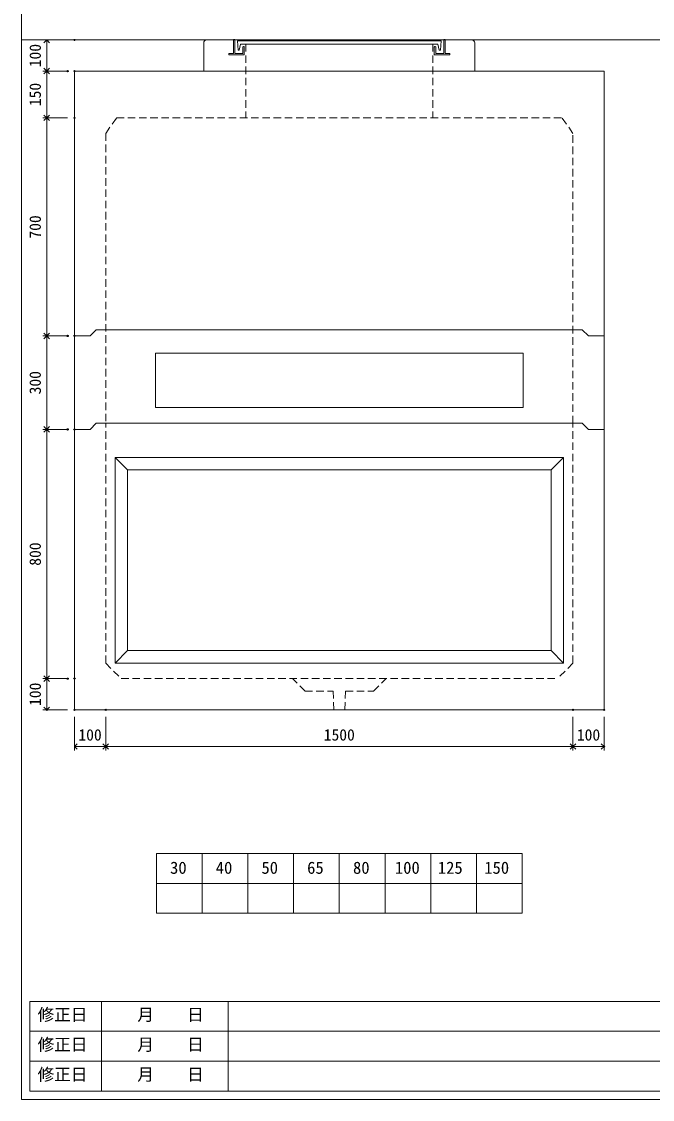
# Model space of a CAD drawing. Units: millimetres, scale not verified. Extents: x -6420 to 6420, y -3053 to 3053.
# Drawn here: x -1740 to 285, y -2658 to 802 of the extents above; entities that cross this region are included whole.
import ezdxf
from ezdxf.enums import TextEntityAlignment as Align

# ---------------------------------------------------------------- set-up
doc = ezdxf.new("R2010")
doc.units = ezdxf.units.MM
doc.header["$LTSCALE"] = 20
doc.header["$PDMODE"] = 32
doc.header["$PDSIZE"] = 4
for name, pattern in [('DASHED1', [1.8, 1.2, -0.6]), ('USER2', [50.8, 31.75, -6.35, 6.35, -6.35]), ('USER5', [3.185, 0.01, -3.175])]:
    doc.linetypes.add(name, pattern=pattern)
doc.layers.add('0-1_Defpoints', color=7, linetype='Continuous')
for name, color, linetype, lineweight in [('0-2_waku', 7, 'Continuous', 18), ('0-3_gaikei', 7, 'Continuous', 18), ('0-4_kakure', 7, 'DASHED1', 5), ('0-5_sunpou', 7, 'Continuous', 5), ('0-8_uchigawa', 6, 'Continuous', 18), ('0-A_futa', 3, 'Continuous', 18), ('0-B_GL', 4, 'Continuous', 18), ('0-D_文字１', 7, 'Continuous', 18), ('1-2_uchigawa2', 6, 'USER2', 18)]:
    doc.layers.add(name, color=color, linetype=linetype, lineweight=lineweight)
doc.styles.add('ＭＳ ゴシック', font='')
doc.styles.get('ＭＳ ゴシック').set_extended_font_data('MS Gothic')

# ---------------------------------------------------------------- blocks, each defined once
blk = doc.blocks.new('A$C13530FD9')
at = {"layer": '0-3_gaikei'}
for p, q in [((0, 0), (0, 90)), ((10, 100), (95, 100)), ((775, 100), (860, 100)), ((870, 0), (870, 90))]:
    blk.add_line(p, q, dxfattribs=at)
for centre, radius, start, end in [((9.42, 90.58), 9.44, 86.47383, 183.52617), ((860.33, 90.33), 9.68, 358.04251, 91.95749), ((860, 90), 10, 0, 10)]:
    blk.add_arc(centre, radius, start, end, dxfattribs=at)
at = {"layer": '0-4_kakure', "linetype": 'USER5', "lineweight": 18}
for p, q in [((135, 0), (135, 86.5)), ((735, 0), (735, 86.5))]:
    blk.add_line(p, q, dxfattribs=at)
at = {"layer": '0-A_futa'}
for p, q in [((95, 100), (95, 57)), ((97, 102), (100, 102)), ((100, 102), (100, 57)), ((107.81, 97.5), (762.14, 97.5)), ((107.81, 97.5), (110.3, 67.5)), ((118.33, 86.5), (114.01, 67.5)), ((118.33, 86.5), (751.67, 86.5)), ((125, 77), (125, 57)), ((127, 79), (128, 79)), ((130, 77), (130, 52)), ((740, 77), (740, 52)), ((743, 79), (742, 79)), ((745, 77), (745, 57)), ((751.67, 86.5), (755.99, 67.5)), ((762.14, 97.5), (759.89, 67.5)), ((770, 102), (773, 102)), ((770, 102), (770, 57)), ((775, 100), (775, 57)), ((80, 55), (80, 54)), ((82, 57), (95, 57)), ((130, 52), (82, 52)), ((100, 57), (125, 57)), ((110.3, 67.5), (114.01, 67.5)), ((740, 52), (788, 52)), ((770, 57), (745, 57)), ((759.89, 67.5), (755.99, 67.5)), ((788, 57), (775, 57)), ((790, 55), (790, 54))]:
    blk.add_line(p, q, dxfattribs=at)
for centre, start, end in [((97, 100), 90, 180), ((127, 77), 90, 180), ((128, 77), 0, 90), ((742, 77), 90, 180), ((743, 77), 0, 90), ((773, 100), 0, 90), ((82, 55), 90, 180), ((82, 54), 180, 270), ((788, 55), 0, 90), ((788, 54), 270, 0)]:
    blk.add_arc(centre, 2, start, end, dxfattribs=at)
blk = doc.blocks.new('_Open90')
at = {"layer": '0-5_sunpou'}
blk.add_line((0, 0), (-1, 0), dxfattribs=at)
blk.add_lwpolyline([(-0.5, 0.5), (0, 0), (-0.5, -0.5)], dxfattribs=at)
blk = doc.blocks.new('D60')
at = {"layer": '0-1_Defpoints'}
for p in [(1013.24, 3327.42), (924.21, 3227.42), (1013.24, 3227.42)]:
    blk.add_point(p, dxfattribs=at)
at = {"layer": '0-5_sunpou'}
for p, q in [((991.24, 3327.42), (911.21, 3327.42)), ((924.21, 3309.42), (924.21, 3245.42)), ((991.24, 3227.42), (911.21, 3227.42))]:
    blk.add_line(p, q, dxfattribs=at)
at = {"layer": '0-5_sunpou', "xscale": 18, "yscale": 18}
for p, rotation in [((924.21, 3327.42), 90), ((924.21, 3227.42), 270)]:
    blk.add_blockref('_Open90', p, dxfattribs=dict(at, rotation=rotation))
at = {"layer": '0-5_sunpou', "style": 'ＭＳ ゴシック'}
blk.add_text('100', height=36.66, rotation=90, dxfattribs=at).set_placement((916.21, 3239.92), align=Align.BOTTOM_LEFT)
blk = doc.blocks.new('D61')
at = {"layer": '0-1_Defpoints'}
for p in [(991.24, 3227.42), (924.21, 3077.42), (1013.24, 3077.42)]:
    blk.add_point(p, dxfattribs=at)
at = {"layer": '0-5_sunpou'}
for p, q in [((969.24, 3227.42), (911.21, 3227.42)), ((924.21, 3209.42), (924.21, 3095.42)), ((991.24, 3077.42), (911.21, 3077.42))]:
    blk.add_line(p, q, dxfattribs=at)
at = {"layer": '0-5_sunpou', "xscale": 18, "yscale": 18}
for p, rotation in [((924.21, 3227.42), 90), ((924.21, 3077.42), 270)]:
    blk.add_blockref('_Open90', p, dxfattribs=dict(at, rotation=rotation))
at = {"layer": '0-5_sunpou', "style": 'ＭＳ ゴシック'}
blk.add_text('150', height=36.66, rotation=90, dxfattribs=at).set_placement((916.21, 3114.92), align=Align.BOTTOM_LEFT)
blk = doc.blocks.new('D62')
at = {"layer": '0-1_Defpoints'}
for p in [(1013.24, 3077.42), (924.21, 2377.42), (1013.24, 2377.42)]:
    blk.add_point(p, dxfattribs=at)
at = {"layer": '0-5_sunpou'}
for p, q in [((991.24, 3077.42), (911.21, 3077.42)), ((924.21, 3059.42), (924.21, 2395.42)), ((991.24, 2377.42), (911.21, 2377.42))]:
    blk.add_line(p, q, dxfattribs=at)
at = {"layer": '0-5_sunpou', "xscale": 18, "yscale": 18}
for p, rotation in [((924.21, 3077.42), 90), ((924.21, 2377.42), 270)]:
    blk.add_blockref('_Open90', p, dxfattribs=dict(at, rotation=rotation))
at = {"layer": '0-5_sunpou', "style": 'ＭＳ ゴシック'}
blk.add_text('700', height=36.66, rotation=90, dxfattribs=at).set_placement((916.21, 2689.92), align=Align.BOTTOM_LEFT)
blk = doc.blocks.new('D72')
at = {"layer": '0-1_Defpoints'}
for p in [(991.24, 2377.42), (924.21, 2077.42), (991.24, 2077.42)]:
    blk.add_point(p, dxfattribs=at)
at = {"layer": '0-5_sunpou'}
for p, q in [((969.24, 2377.42), (911.21, 2377.42)), ((924.21, 2359.42), (924.21, 2095.42)), ((969.24, 2077.42), (911.21, 2077.42))]:
    blk.add_line(p, q, dxfattribs=at)
at = {"layer": '0-5_sunpou', "xscale": 18, "yscale": 18}
for p, rotation in [((924.21, 2377.42), 90), ((924.21, 2077.42), 270)]:
    blk.add_blockref('_Open90', p, dxfattribs=dict(at, rotation=rotation))
at = {"layer": '0-5_sunpou', "style": 'ＭＳ ゴシック'}
blk.add_text('300', height=36.66, rotation=90, dxfattribs=at).set_placement((916.21, 2189.92), align=Align.BOTTOM_LEFT)
blk = doc.blocks.new('D55')
at = {"layer": '0-1_Defpoints'}
for p in [(1013.24, 2077.42), (924.21, 1277.42), (1013.24, 1277.42)]:
    blk.add_point(p, dxfattribs=at)
at = {"layer": '0-5_sunpou'}
for p, q in [((991.24, 2077.42), (911.21, 2077.42)), ((924.21, 2059.42), (924.21, 1295.42)), ((991.24, 1277.42), (911.21, 1277.42))]:
    blk.add_line(p, q, dxfattribs=at)
at = {"layer": '0-5_sunpou', "xscale": 18, "yscale": 18}
for p, rotation in [((924.21, 2077.42), 90), ((924.21, 1277.42), 270)]:
    blk.add_blockref('_Open90', p, dxfattribs=dict(at, rotation=rotation))
at = {"layer": '0-5_sunpou', "style": 'ＭＳ ゴシック'}
blk.add_text('800', height=36.66, rotation=90, dxfattribs=at).set_placement((916.21, 1639.92), align=Align.BOTTOM_LEFT)
blk = doc.blocks.new('D56')
at = {"layer": '0-1_Defpoints'}
for p in [(991.24, 1277.42), (924.21, 1177.42), (1013.24, 1177.42)]:
    blk.add_point(p, dxfattribs=at)
at = {"layer": '0-5_sunpou'}
for p, q in [((969.24, 1277.42), (911.21, 1277.42)), ((924.21, 1259.42), (924.21, 1195.42)), ((991.24, 1177.42), (911.21, 1177.42))]:
    blk.add_line(p, q, dxfattribs=at)
at = {"layer": '0-5_sunpou', "xscale": 18, "yscale": 18}
for p, rotation in [((924.21, 1277.42), 90), ((924.21, 1177.42), 270)]:
    blk.add_blockref('_Open90', p, dxfattribs=dict(at, rotation=rotation))
at = {"layer": '0-5_sunpou', "style": 'ＭＳ ゴシック'}
blk.add_text('100', height=36.66, rotation=90, dxfattribs=at).set_placement((916.21, 1189.92), align=Align.BOTTOM_LEFT)
blk = doc.blocks.new('D57')
at = {"layer": '0-1_Defpoints'}
for p in [(1013.24, 1177.42), (1113.24, 1177.42), (1113.24, 1059.71)]:
    blk.add_point(p, dxfattribs=at)
at = {"layer": '0-5_sunpou'}
for p, q in [((1013.24, 1155.42), (1013.24, 1046.71)), ((1113.24, 1155.42), (1113.24, 1046.71)), ((1031.24, 1059.71), (1095.24, 1059.71))]:
    blk.add_line(p, q, dxfattribs=at)
at = {"layer": '0-5_sunpou', "xscale": 18, "yscale": 18, "rotation": 180}
blk.add_blockref('_Open90', (1013.24, 1059.71), dxfattribs=at)
at = {"layer": '0-5_sunpou', "xscale": 18, "yscale": 18}
blk.add_blockref('_Open90', (1113.24, 1059.71), dxfattribs=at)
at = {"layer": '0-5_sunpou', "style": 'ＭＳ ゴシック'}
blk.add_text('100', height=36.66, dxfattribs=at).set_placement((1025.74, 1067.71), align=Align.BOTTOM_LEFT)
blk = doc.blocks.new('D58')
at = {"layer": '0-1_Defpoints'}
for p in [(1113.24, 1177.42), (2613.24, 1177.42), (2613.24, 1059.71)]:
    blk.add_point(p, dxfattribs=at)
at = {"layer": '0-5_sunpou'}
for p, q in [((1113.24, 1155.42), (1113.24, 1046.71)), ((2613.24, 1155.42), (2613.24, 1046.71)), ((1131.24, 1059.71), (2595.24, 1059.71))]:
    blk.add_line(p, q, dxfattribs=at)
at = {"layer": '0-5_sunpou', "xscale": 18, "yscale": 18, "rotation": 180}
blk.add_blockref('_Open90', (1113.24, 1059.71), dxfattribs=at)
at = {"layer": '0-5_sunpou', "xscale": 18, "yscale": 18}
blk.add_blockref('_Open90', (2613.24, 1059.71), dxfattribs=at)
at = {"layer": '0-5_sunpou', "style": 'ＭＳ ゴシック'}
blk.add_text('1500', height=36.66, dxfattribs=at).set_placement((1813.24, 1067.71), align=Align.BOTTOM_LEFT)
blk = doc.blocks.new('D59')
at = {"layer": '0-1_Defpoints'}
for p in [(2613.24, 1177.42), (2713.24, 1177.42), (2713.24, 1059.71)]:
    blk.add_point(p, dxfattribs=at)
at = {"layer": '0-5_sunpou'}
for p, q in [((2613.24, 1155.42), (2613.24, 1046.71)), ((2713.24, 1155.42), (2713.24, 1046.71)), ((2631.24, 1059.71), (2695.24, 1059.71))]:
    blk.add_line(p, q, dxfattribs=at)
at = {"layer": '0-5_sunpou', "xscale": 18, "yscale": 18, "rotation": 180}
blk.add_blockref('_Open90', (2613.24, 1059.71), dxfattribs=at)
at = {"layer": '0-5_sunpou', "xscale": 18, "yscale": 18}
blk.add_blockref('_Open90', (2713.24, 1059.71), dxfattribs=at)
at = {"layer": '0-5_sunpou', "style": 'ＭＳ ゴシック'}
blk.add_text('100', height=36.66, dxfattribs=at).set_placement((2625.74, 1067.71), align=Align.BOTTOM_LEFT)

msp = doc.modelspace()

# ---------------------------------------------------------------- linework, layer by layer
at = {"layer": '0-2_waku'}
for p, q in [((-1740.16, 3052.6), (-1740.16, -2657.99)), ((-1306.83, -1868.4), (-1306.83, -2060.4)), ((-1306.83, -1868.4), (-1306.83, -2060.4)), ((-1306.83, -1868.4), (-1306.83, -2060.4)), ((-1306.83, -1868.4), (-1306.83, -2060.4)), ((-1306.83, -1868.4), (-133.5, -1868.4)), ((-1160.16, -1868.4), (-1160.16, -2060.4)), ((-1013.5, -1868.4), (-1013.5, -2060.4)), ((-1013.5, -1868.4), (-1013.5, -2060.4)), ((-866.83, -1868.4), (-866.83, -2060.4)), ((-720.16, -1868.4), (-720.16, -2060.4)), ((-573.5, -1868.4), (-573.5, -2060.4)), ((-426.83, -1868.4), (-426.83, -2060.4)), ((-280.16, -1868.4), (-280.16, -2060.4)), ((-133.5, -1868.4), (-133.5, -2060.4)), ((-1306.83, -1964.4), (-133.5, -1964.4)), ((-1306.83, -2060.4), (-133.5, -2060.4)), ((-1306.83, -2060.4), (-133.5, -2060.4)), ((-1713.5, -2343.32), (-1713.5, -2631.32)), ((-1713.5, -2343.32), (-1713.5, -2631.32)), ((-1713.5, -2343.32), (-1713.5, -2631.32)), ((-1713.5, -2343.32), (-1713.5, -2631.32)), ((-1713.5, -2343.32), (990.5, -2343.32)), ((-1483.5, -2343.32), (-1483.5, -2631.32)), ((-1076.83, -2343.32), (-1076.83, -2631.32)), ((-1076.83, -2343.32), (-1076.83, -2631.32)), ((-1713.5, -2439.32), (990.5, -2439.32)), ((-1713.5, -2535.32), (606.5, -2535.32)), ((-1740.16, -2657.99), (6419.84, -2657.99)), ((-1713.5, -2631.32), (990.5, -2631.32))]:
    msp.add_line(p, q, dxfattribs=at)
at = {"layer": '0-3_gaikei'}
for p, q in [((-1570.16, 642.6), (129.84, 642.6)), ((-1570.16, 642.6), (-1570.16, -507.4)), ((129.84, 642.6), (129.84, -507.4)), ((-1570.16, -207.4), (-1520.16, -207.4)), ((-1570.16, -207.4), (-1520.16, -207.4)), ((-1570.16, -207.4), (-1520.16, -207.4)), ((-1500.16, -187.4), (-1520.16, -207.4)), ((-1500.16, -187.4), (59.84, -187.4)), ((59.84, -187.4), (79.84, -207.4)), ((79.84, -207.4), (129.84, -207.4)), ((-1570.16, -507.4), (-1520.16, -507.4)), ((-1570.16, -507.4), (-1520.16, -507.4)), ((-1570.16, -507.4), (-1520.16, -507.4)), ((-1570.16, -507.4), (-1520.16, -507.4)), ((-1570.16, -507.4), (-1520.16, -507.4)), ((-1570.16, -507.4), (-1520.16, -507.4)), ((-1570.16, -507.4), (-1520.16, -507.4)), ((-1570.16, -507.4), (-1520.16, -507.4)), ((-1570.16, -507.4), (-1570.16, -1407.4)), ((-1570.16, -507.4), (-1520.16, -507.4)), ((-1570.16, -507.4), (-1520.16, -507.4)), ((-1570.16, -507.4), (-1520.16, -507.4)), ((-1570.16, -507.4), (-1520.16, -507.4)), ((-1570.16, -507.4), (-1520.16, -507.4)), ((-1570.16, -507.4), (-1520.16, -507.4)), ((-1570.16, -507.4), (-1520.16, -507.4)), ((-1570.16, -507.4), (-1520.16, -507.4)), ((-1570.16, -507.4), (-1520.16, -507.4)), ((-1570.16, -507.4), (-1520.16, -507.4)), ((-1570.16, -507.4), (-1520.16, -507.4)), ((-1570.16, -507.4), (-1520.16, -507.4)), ((-1570.16, -507.4), (-1520.16, -507.4)), ((-1570.16, -507.4), (-1520.16, -507.4)), ((-1570.16, -507.4), (-1520.16, -507.4)), ((-1570.16, -507.4), (-1520.16, -507.4)), ((-1570.16, -507.4), (-1520.16, -507.4)), ((-1570.16, -507.4), (-1520.16, -507.4)), ((-1500.16, -487.4), (-1520.16, -507.4)), ((-1500.16, -487.4), (-1520.16, -507.4)), ((-1500.16, -487.4), (-1520.16, -507.4)), ((-1500.16, -487.4), (-1520.16, -507.4)), ((-1500.16, -487.4), (-1520.16, -507.4)), ((-1500.16, -487.4), (-1520.16, -507.4)), ((-1500.16, -487.4), (-1520.16, -507.4)), ((-1500.16, -487.4), (-1520.16, -507.4)), ((-1500.16, -487.4), (-1520.16, -507.4)), ((-1500.16, -487.4), (-1520.16, -507.4)), ((-1500.16, -487.4), (-1520.16, -507.4)), ((-1500.16, -487.4), (-1520.16, -507.4)), ((-1500.16, -487.4), (-1520.16, -507.4)), ((-1500.16, -487.4), (-1520.16, -507.4)), ((-1500.16, -487.4), (-1520.16, -507.4)), ((-1500.16, -487.4), (-1520.16, -507.4)), ((-1500.16, -487.4), (-1520.16, -507.4)), ((-1500.16, -487.4), (-1520.16, -507.4)), ((-1500.16, -487.4), (-1520.16, -507.4)), ((-1500.16, -487.4), (-1520.16, -507.4)), ((-1500.16, -487.4), (-1520.16, -507.4)), ((-1500.16, -487.4), (59.84, -487.4)), ((-1500.16, -487.4), (59.84, -487.4)), ((-1500.16, -487.4), (59.84, -487.4)), ((-1500.16, -487.4), (59.84, -487.4)), ((-1500.16, -487.4), (59.84, -487.4)), ((-1500.16, -487.4), (59.84, -487.4)), ((-1500.16, -487.4), (59.84, -487.4)), ((-1500.16, -487.4), (59.84, -487.4)), ((-1500.16, -487.4), (59.84, -487.4)), ((-1500.16, -487.4), (59.84, -487.4)), ((-1500.16, -487.4), (59.84, -487.4)), ((-1500.16, -487.4), (59.84, -487.4)), ((-1500.16, -487.4), (59.84, -487.4)), ((-1500.16, -487.4), (59.84, -487.4)), ((-1500.16, -487.4), (59.84, -487.4)), ((-1500.16, -487.4), (59.84, -487.4)), ((-1500.16, -487.4), (59.84, -487.4)), ((-1500.16, -487.4), (59.84, -487.4)), ((-1500.16, -487.4), (59.84, -487.4)), ((-1500.16, -487.4), (59.84, -487.4)), ((-1500.16, -487.4), (59.84, -487.4)), ((59.84, -487.4), (79.84, -507.4)), ((59.84, -487.4), (79.84, -507.4)), ((59.84, -487.4), (79.84, -507.4)), ((59.84, -487.4), (79.84, -507.4)), ((59.84, -487.4), (79.84, -507.4)), ((59.84, -487.4), (79.84, -507.4)), ((59.84, -487.4), (79.84, -507.4)), ((59.84, -487.4), (79.84, -507.4)), ((59.84, -487.4), (79.84, -507.4)), ((59.84, -487.4), (79.84, -507.4)), ((59.84, -487.4), (79.84, -507.4)), ((59.84, -487.4), (79.84, -507.4)), ((59.84, -487.4), (79.84, -507.4)), ((59.84, -487.4), (79.84, -507.4)), ((59.84, -487.4), (79.84, -507.4)), ((59.84, -487.4), (79.84, -507.4)), ((59.84, -487.4), (79.84, -507.4)), ((59.84, -487.4), (79.84, -507.4)), ((59.84, -487.4), (79.84, -507.4)), ((59.84, -487.4), (79.84, -507.4)), ((59.84, -487.4), (79.84, -507.4)), ((79.84, -507.4), (129.84, -507.4)), ((79.84, -507.4), (129.84, -507.4)), ((79.84, -507.4), (129.84, -507.4)), ((79.84, -507.4), (129.84, -507.4)), ((79.84, -507.4), (129.84, -507.4)), ((79.84, -507.4), (129.84, -507.4)), ((79.84, -507.4), (129.84, -507.4)), ((79.84, -507.4), (129.84, -507.4)), ((79.84, -507.4), (129.84, -507.4)), ((79.84, -507.4), (129.84, -507.4)), ((79.84, -507.4), (129.84, -507.4)), ((79.84, -507.4), (129.84, -507.4)), ((79.84, -507.4), (129.84, -507.4)), ((79.84, -507.4), (129.84, -507.4)), ((79.84, -507.4), (129.84, -507.4)), ((79.84, -507.4), (129.84, -507.4)), ((79.84, -507.4), (129.84, -507.4)), ((79.84, -507.4), (129.84, -507.4)), ((79.84, -507.4), (129.84, -507.4)), ((79.84, -507.4), (129.84, -507.4)), ((79.84, -507.4), (129.84, -507.4)), ((129.84, -1407.4), (129.84, -507.4)), ((-1570.16, -1407.4), (129.84, -1407.4))]:
    msp.add_line(p, q, dxfattribs=at)
at = {"layer": '0-4_kakure'}
for p, q in [((-1020.16, 729.1), (-1020.16, 492.6)), ((-420.16, 729.1), (-420.16, 492.6)), ((-1470.16, 442.6), (-1435.16, 492.6)), ((-1435.16, 492.6), (-5.16, 492.6)), ((29.84, 442.6), (-5.16, 492.6)), ((-1470.16, 442.6), (-1470.16, -487.4)), ((29.84, -487.4), (29.84, 442.6)), ((-1470.16, -1257.4), (-1470.16, -487.4)), ((29.84, -1257.4), (29.84, -487.4)), ((-1470.16, -1257.4), (-1420.16, -1307.4)), ((29.84, -1257.4), (-20.16, -1307.4)), ((-1420.16, -1307.4), (-20.16, -1307.4)), ((-830.16, -1347.4), (-870.16, -1307.4)), ((-830.16, -1347.4), (-740.16, -1347.4)), ((-740.16, -1347.4), (-737.66, -1407.4)), ((-700.16, -1347.4), (-702.66, -1407.4))]:
    msp.add_line(p, q, dxfattribs=at)
msp.add_lwpolyline([(-700.16, -1347.4), (-610.16, -1347.4), (-570.16, -1307.4)], dxfattribs=at)
at = {"layer": '0-8_uchigawa'}
for p, q in [((-1440.16, -597.4), (-720.16, -597.4)), ((-1440.16, -597.4), (-1440.16, -1257.4)), ((-1400.16, -637.4), (-1440.16, -597.4)), ((-0.16, -597.4), (-720.16, -597.4)), ((-40.16, -637.4), (-0.16, -597.4)), ((-0.16, -597.4), (-0.16, -1257.4)), ((-0.16, -597.4), (-0.16, -1257.4)), ((-1400.16, -637.4), (-1400.16, -1217.4)), ((-1400.16, -637.4), (-720.16, -637.4)), ((-1400.16, -637.4), (-720.16, -637.4)), ((-40.16, -637.4), (-720.16, -637.4)), ((-40.16, -637.4), (-40.16, -1217.4)), ((-1400.16, -1217.4), (-1440.16, -1257.4)), ((-1400.16, -1217.4), (-720.16, -1217.4)), ((-1440.16, -1257.4), (-720.16, -1257.4)), ((-719.47, -1258.09), (-0.16, -1257.4))]:
    msp.add_line(p, q, dxfattribs=at)
msp.add_lwpolyline([(-720.16, -1217.4), (-40.16, -1217.4), (-0.16, -1257.4)], dxfattribs=at)
at = {"layer": '0-B_GL'}
msp.add_line((-1740.16, 742.6), (6419.84, 742.6), dxfattribs=at)
at = {"layer": '1-2_uchigawa2'}
for p, q in [((-1310.16, -262.4), (-720.16, -262.4)), ((-1310.16, -262.4), (-1310.16, -437.4)), ((-130.16, -262.4), (-720.16, -262.4)), ((-130.16, -262.4), (-130.16, -437.4)), ((-1310.16, -437.4), (-719.63, -437.4)), ((-130.16, -437.4), (-720.7, -437.4))]:
    msp.add_line(p, q, dxfattribs=at)

# ---------------------------------------------------------------- block references
at = {"layer": '0-4_kakure'}
msp.add_blockref('A$C13530FD9', (-1155.16, 642.6), dxfattribs=at)
at = {"layer": '0-5_sunpou'}
for name in ['D60', 'D61', 'D62', 'D72', 'D55', 'D56', 'D57', 'D58', 'D59']:
    msp.add_blockref(name, (-2583.4, -2584.82), dxfattribs=at)

# ---------------------------------------------------------------- texts
at = {"layer": '0-D_文字１', "style": 'ＭＳ ゴシック'}
for s, p in [('30', (-1263.43, -1945.49)), ('40', (-1116.76, -1945.49)), ('50', (-970.1, -1945.49)), ('65', (-823.43, -1945.49)), ('80', (-676.22, -1945.49)), ('100', (-541.72, -1945.49)), ('125', (-403.87, -1945.49)), ('150', (-254.85, -1945.49)), ('修正日', (-1688.63, -2417.05)), ('\u3000\u3000月\u3000\u3000日', (-1475.1, -2417.05)), ('修正日', (-1688.63, -2513.05)), ('\u3000\u3000月\u3000\u3000日', (-1475.1, -2513.05)), ('修正日', (-1688.63, -2609.05)), ('\u3000\u3000月\u3000\u3000日', (-1475.1, -2609.05))]:
    msp.add_text(s, height=39.1, dxfattribs=at).set_placement(p, align=Align.BOTTOM_LEFT)

doc.saveas('drawing.dxf')
